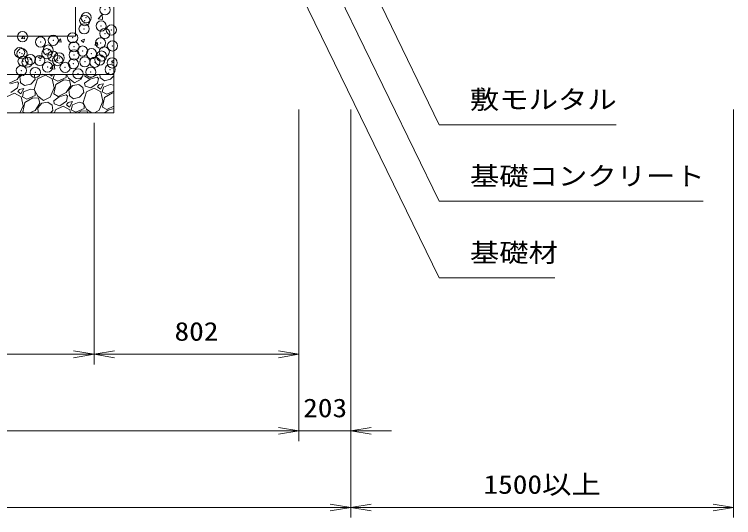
# Model space of a CAD drawing. Units: millimetres at full size. Extents: x 37600 to 71200, y 27760 to 51520.
# Drawn here: x 62178 to 64995, y 40824 to 42796 of the extents above; entities that cross this region are included whole.
import ezdxf
from ezdxf.enums import TextEntityAlignment as Align

# ---------------------------------------------------------------- set-up
doc = ezdxf.new("R2010")
doc.units = ezdxf.units.MM
doc.header["$LTSCALE"] = 80.0044
doc.header["$PDMODE"] = 32
doc.header["$PDSIZE"] = 40
for name, color, linetype, lineweight in [('0_2', 4, 'Continuous', 13), ('寸法', 6, 'Continuous', 13), ('ﾊｯﾁﾝｸﾞ', 4, 'Continuous', 9)]:
    doc.layers.add(name, color=color, linetype=linetype, lineweight=lineweight)
doc.styles.add('ＭＳ ゴシック', font='')
doc.styles.get('ＭＳ ゴシック').set_extended_font_data('MS Gothic')

# ---------------------------------------------------------------- blocks, each defined once
blk = doc.blocks.new('open_arrow')
at = {"color": 0, "linetype": 'Continuous', "lineweight": -2}
blk.add_lwpolyline([(7.5, 1.25), (0, 0), (7.5, -1.25)], dxfattribs=at)

msp = doc.modelspace()

# ---------------------------------------------------------------- linework, layer by layer
at = {"layer": '0_2', "color": 7}
for points in [[(58245, 43294), (59472.5, 43294), (59472.5, 42711), (60872.5, 42711), (60872.5, 43294), (61017.5, 43294), (61017.5, 42711), (62417.5, 42711), (62417.5, 43294), (63645, 43294), (63645, 43144), (62567.5, 43144), (62567.5, 42561), (60967.5, 42561), (60922.5, 42561), (59322.5, 42561), (59322.5, 43144), (58245, 43144)], [(59322.5, 42411), (62567.5, 42411), (62567.5, 42561), (59322.5, 42561)]]:
    msp.add_lwpolyline(points, close=True, dxfattribs=at)
at = {"layer": '寸法'}
for p, q in [((63292, 42424), (63292, 41124)), ((63292, 42424), (63292, 41424)), ((63292, 42424), (63292, 41124)), ((63495, 42424), (63495, 40824)), ((63495, 42424), (63495, 41124)), ((63495, 42424), (63495, 40824)), ((64995, 42424), (64995, 40824)), ((62490, 42371), (62490, 41424)), ((62490, 42371), (62490, 41424)), ((62490, 41464), (59400, 41464)), ((62490, 41464), (63292, 41464)), ((63292, 41164), (58598, 41164)), ((63132, 41164), (63655, 41164)), ((63495, 40864), (58395, 40864)), ((63495, 40864), (64995, 40864))]:
    msp.add_line(p, q, dxfattribs=at)
for points in [[(63392, 43294), (63426.84, 43221.99), (63842, 42364), (64535.33, 42364)], [(63317, 43144), (63351.98, 43072.05), (63842, 42064), (64875.33, 42064)], [(63242, 42994), (63277.07, 42922.1), (63842, 41764), (64295.33, 41764)]]:
    msp.add_lwpolyline(points, dxfattribs=at)
at = {"layer": 'ﾊｯﾁﾝｸﾞ'}
for p, q in [((62505.43, 42779.03), (62521.01, 42795.26)), ((62523.19, 42776.23), (62520.98, 42795.23)), ((62505.4, 42778.99), (62523.19, 42776.23)), ((62205.85, 42701.23), (62214.05, 42711)), ((62217.8, 42700.19), (62215.81, 42711)), ((62205.85, 42701.23), (62217.8, 42700.19)), ((62349.3, 42688.68), (62358.94, 42700.17)), ((62349.3, 42688.68), (62361.26, 42687.64)), ((62361.25, 42687.63), (62358.94, 42700.17)), ((62438.97, 42693.44), (62452.97, 42698.82)), ((62438.97, 42693.44), (62448.92, 42686.73)), ((62448.92, 42686.73), (62452.97, 42698.82)), ((62492.75, 42676.13), (62502.4, 42687.62)), ((62504.71, 42675.08), (62502.39, 42687.62)), ((62492.75, 42676.13), (62504.71, 42675.09)), ((62270.92, 42628.94), (62284.93, 42634.31)), ((62270.92, 42628.94), (62280.87, 42622.23)), ((62280.87, 42622.23), (62284.93, 42634.31)), ((62318.5, 42584.2), (62334.08, 42600.44)), ((62336.26, 42581.41), (62334.05, 42600.4)), ((62558.35, 42612.92), (62567.5, 42616.43)), ((62558.35, 42612.92), (62567.5, 42606.75)), ((62318.47, 42584.17), (62336.26, 42581.41)), ((62189.2, 42541.22), (62157.49, 42526.14)), ((62202.27, 42561.85), (62189.2, 42541.22)), ((62199.23, 42551.86), (62208.42, 42561.83)), ((62201.75, 42530.68), (62199.23, 42551.86)), ((62241.73, 42523.05), (62258.84, 42541.01)), ((62242.16, 42561), (62243.24, 42562.28)), ((62243.48, 42561), (62243.24, 42562.28)), ((62254.76, 42561.73), (62255.1, 42561.48)), ((62258.84, 42541.01), (62255.1, 42561.48)), ((62268.73, 42543.48), (62255.54, 42501.92)), ((62299.22, 42557.86), (62268.73, 42543.48)), ((62285.32, 42559.53), (62278.54, 42561.67)), ((62288.35, 42561.65), (62285.32, 42559.53)), ((62325.16, 42543.73), (62299.22, 42557.86)), ((62314.67, 42561.59), (62323.9, 42554.32)), ((62323.9, 42554.32), (62327.91, 42561.56)), ((62332.96, 42507.82), (62325.16, 42543.73)), ((62335.06, 42561.54), (62330.2, 42543.41)), ((62330.2, 42543.41), (62348.3, 42534.46)), ((62348.3, 42534.46), (62380.71, 42548.32)), ((62380.71, 42548.32), (62380.49, 42561.43)), ((62382.19, 42561.43), (62390.27, 42545.76)), ((62390.27, 42545.76), (62413.27, 42528.32)), ((62413.27, 42528.32), (62439.43, 42541.81)), ((62439.43, 42541.81), (62447.42, 42561.28)), ((62474.5, 42542.66), (62452.87, 42526.94)), ((62453.09, 42554.55), (62454.52, 42561.26)), ((62469.98, 42544.9), (62453.09, 42554.55)), ((62501.69, 42559.97), (62469.98, 42544.9)), ((62502.25, 42550.6), (62474.5, 42542.66)), ((62502.44, 42561.15), (62501.69, 42559.97)), ((62506.97, 42545.24), (62502.25, 42550.6)), ((62506.97, 42545.24), (62503.05, 42526.81)), ((62514.24, 42549.44), (62512.85, 42561.13)), ((62513.03, 42548.74), (62530.1, 42535.96)), ((62530.1, 42535.96), (62554.21, 42541.8)), ((62541.45, 42561), (62547.53, 42567.33)), ((62548.23, 42561), (62547.49, 42567.3)), ((62554.21, 42541.8), (62567.5, 42555.75)), ((62189.77, 42531.84), (62162.02, 42523.91)), ((62194.48, 42526.48), (62189.77, 42531.84)), ((62194.48, 42526.48), (62190.57, 42508.06)), ((62200.54, 42529.98), (62217.62, 42517.21)), ((62217.62, 42517.21), (62241.73, 42523.05)), ((62331.85, 42484.55), (62339.67, 42521.4)), ((62339.67, 42521.4), (62371.2, 42539.6)), ((62371.2, 42539.6), (62393.26, 42537.79)), ((62398.21, 42518.01), (62380.45, 42489.97)), ((62390.47, 42500.61), (62406.37, 42517.87)), ((62393.26, 42537.79), (62398.21, 42518.01)), ((62406.37, 42517.87), (62429.97, 42521.8)), ((62429.97, 42521.8), (62446.34, 42510.24)), ((62454.83, 42515.14), (62452.87, 42526.94)), ((62476.57, 42508.29), (62454.83, 42515.14)), ((62503.05, 42526.81), (62476.57, 42508.29)), ((62509.68, 42520.94), (62503.29, 42512.4)), ((62527.03, 42524.49), (62509.68, 42520.94)), ((62515.14, 42503.08), (62527.03, 42524.49)), ((62552.91, 42521.65), (62526.57, 42511.29)), ((62567.5, 42518.77), (62552.91, 42521.65)), ((62177.98, 42487.86), (62147.48, 42473.48)), ((62190.57, 42508.06), (62164.08, 42489.53)), ((62203.92, 42473.73), (62177.98, 42487.86)), ((62197.19, 42502.18), (62190.8, 42493.65)), ((62190.8, 42493.65), (62202.65, 42484.32)), ((62214.54, 42505.73), (62197.19, 42502.18)), ((62202.65, 42484.32), (62214.54, 42505.73)), ((62214.08, 42492.53), (62208.95, 42473.41)), ((62240.43, 42502.9), (62214.08, 42492.53)), ((62255.03, 42500.01), (62240.43, 42502.9)), ((62259.23, 42492.73), (62255.03, 42500.01)), ((62255.54, 42501.92), (62269.03, 42475.76)), ((62259.46, 42478.32), (62259.23, 42492.73)), ((62318.19, 42471.81), (62332.96, 42507.82)), ((62348.74, 42474.9), (62331.85, 42484.55)), ((62380.45, 42489.97), (62348.74, 42474.9)), ((62393, 42479.44), (62390.47, 42500.61)), ((62432.97, 42471.8), (62450.08, 42489.76)), ((62450.08, 42489.76), (62446.34, 42510.24)), ((62459.97, 42492.24), (62446.78, 42450.68)), ((62490.47, 42506.61), (62459.97, 42492.24)), ((62516.4, 42492.49), (62490.47, 42506.61)), ((62503.29, 42512.4), (62515.14, 42503.08)), ((62524.2, 42456.58), (62516.4, 42492.49)), ((62526.57, 42511.29), (62521.44, 42492.17)), ((62521.44, 42492.17), (62539.54, 42483.22)), ((62530.92, 42470.15), (62562.44, 42488.35)), ((62539.54, 42483.22), (62567.5, 42495.17)), ((62562.44, 42488.35), (62567.5, 42487.94)), ((62211.72, 42437.82), (62203.92, 42473.73)), ((62208.95, 42473.41), (62227.05, 42464.46)), ((62218.43, 42451.4), (62249.95, 42469.6)), ((62227.05, 42464.46), (62259.46, 42478.32)), ((62249.95, 42469.6), (62272.01, 42467.79)), ((62269.03, 42475.76), (62292.03, 42458.32)), ((62272.01, 42467.79), (62276.96, 42448.01)), ((62292.03, 42458.32), (62318.19, 42471.81)), ((62353.26, 42472.66), (62331.62, 42456.94)), ((62333.59, 42445.14), (62331.62, 42456.94)), ((62381.01, 42480.6), (62353.26, 42472.66)), ((62381.81, 42456.81), (62355.32, 42438.29)), ((62385.72, 42475.24), (62381.01, 42480.6)), ((62385.72, 42475.24), (62381.81, 42456.81)), ((62391.78, 42478.74), (62408.86, 42465.96)), ((62408.86, 42465.96), (62432.97, 42471.8)), ((62509.43, 42420.57), (62524.2, 42456.58)), ((62523.09, 42433.31), (62530.92, 42470.15)), ((62200.94, 42411.54), (62211.72, 42437.82)), ((62210.61, 42414.55), (62218.43, 42451.4)), ((62276.96, 42448.01), (62259.2, 42419.97)), ((62269.23, 42430.61), (62285.13, 42447.87)), ((62271.52, 42411.44), (62269.23, 42430.61)), ((62285.13, 42447.87), (62308.73, 42451.8)), ((62308.73, 42451.8), (62325.1, 42440.24)), ((62328.84, 42419.76), (62325.1, 42440.24)), ((62355.32, 42438.29), (62333.59, 42445.14)), ((62369.22, 42436.61), (62338.73, 42422.24)), ((62395.16, 42422.49), (62369.22, 42436.61)), ((62388.44, 42450.94), (62382.05, 42442.4)), ((62382.05, 42442.4), (62393.9, 42433.08)), ((62405.78, 42454.49), (62388.44, 42450.94)), ((62393.9, 42433.08), (62405.78, 42454.49)), ((62405.32, 42441.29), (62400.2, 42422.17)), ((62431.67, 42451.65), (62405.32, 42441.29)), ((62446.27, 42448.77), (62431.67, 42451.65)), ((62450.47, 42441.49), (62446.27, 42448.77)), ((62446.78, 42450.68), (62460.27, 42424.52)), ((62450.71, 42427.08), (62450.47, 42441.49)), ((62539.98, 42423.66), (62523.09, 42433.31)), ((62567.5, 42436.74), (62539.98, 42423.66)), ((62567.5, 42428), (62544.5, 42421.42)), ((62215.91, 42411.52), (62210.61, 42414.55)), ((62259.2, 42419.97), (62241.34, 42411.48)), ((62320.84, 42411.36), (62328.84, 42419.76)), ((62338.73, 42422.24), (62335.27, 42411.34)), ((62397.6, 42411.25), (62395.16, 42422.49)), ((62400.2, 42422.17), (62418.3, 42413.22)), ((62418.3, 42413.22), (62450.71, 42427.08)), ((62428.81, 42411.2), (62441.2, 42418.35)), ((62441.2, 42418.35), (62463.26, 42416.54)), ((62460.27, 42424.52), (62477.93, 42411.13)), ((62463.26, 42416.54), (62464.61, 42411.15)), ((62491.09, 42411.11), (62509.43, 42420.57)), ((62544.5, 42421.42), (62530.24, 42411.05))]:
    msp.add_line(p, q, dxfattribs=at)
for p in [(62532.69, 42814.44), (62458.51, 42783.49), (62453.29, 42771.9), (62517.54, 42750.82), (62450.73, 42739.64), (62532.2, 42721.24), (62557.5, 42735.13), (62209.95, 42708.94), (62330.15, 42694.63), (62405.89, 42704.61), (62280.08, 42688.04), (62411.23, 42669.25), (62515.1, 42684.24), (62561.67, 42672.59), (62198.26, 42646.46), (62207.52, 42642.36), (62305.02, 42641.95), (62310.21, 42656.44), (62411.79, 42637.44), (62445.04, 42652.57), (62479.59, 42642.35), (62529.66, 42648.95), (62211.76, 42612.52), (62227.46, 42609.16), (62240.43, 42619.6), (62277.53, 42615.75), (62328.4, 42632.54), (62347.19, 42615.09), (62353.28, 42625.72), (62453.96, 42610.58), (62492.96, 42608.65), (62512.67, 42617.66), (62518.55, 42632.93), (62560.72, 42606.06), (62307.77, 42589.86), (62376.32, 42588.63), (62408.8, 42602.67), (62552.79, 42580.04), (62205.09, 42575.78), (62259.68, 42568.61), (62426.98, 42563.47), (62477.04, 42570.06)]:
    msp.add_point(p, dxfattribs=at)

# ---------------------------------------------------------------- block references
at = {"layer": '寸法', "xscale": 10.7, "yscale": 10.7, "rotation": 180}
for p in [(62490, 41464), (63292, 41464), (63292, 41164), (63292, 41164), (63495, 40864), (64995, 40864)]:
    msp.add_blockref('open_arrow', p, dxfattribs=at)
at = {"layer": '寸法', "xscale": 10.7, "yscale": 10.7}
for p in [(62490, 41464), (63495, 41164), (63495, 40864)]:
    msp.add_blockref('open_arrow', p, dxfattribs=at)

# ---------------------------------------------------------------- texts
at = {"layer": '寸法', "style": 'ＭＳ ゴシック', "width": 1.15}
for s, p in [('敷モルタル', (63962, 42404)), ('基礎コンクリート', (63962, 42104)), ('基礎材', (63962, 41804))]:
    msp.add_text(s, height=73.31, dxfattribs=at).set_placement(p, align=Align.BOTTOM_LEFT)
for s, p in [('802', (62891, 41554)), ('203', (63395, 41254)), ('1500以上', (64245, 40954))]:
    msp.add_text(s, height=73.31, dxfattribs=at).set_placement(p, align=Align.MIDDLE_CENTER)

doc.saveas('drawing.dxf')
